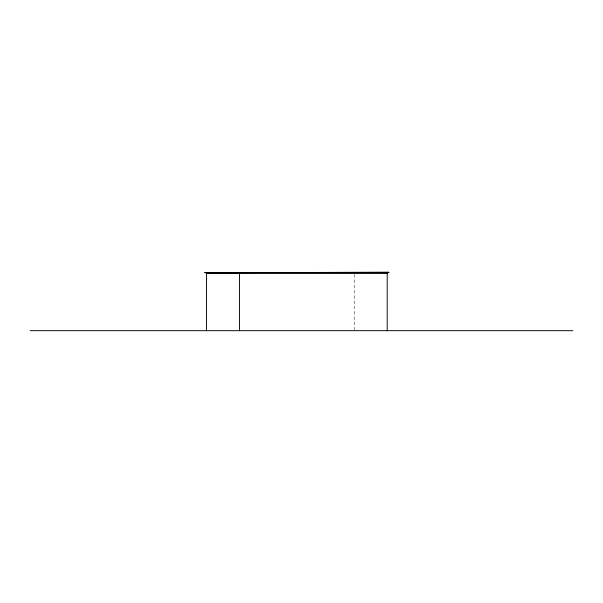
<?xml version="1.0" encoding="UTF-8"?>
<svg xmlns="http://www.w3.org/2000/svg" width="603" height="603" viewBox="0 0 603 603"><rect width="100%" height="100%" fill="white"/><g stroke="black" fill="none" stroke-linecap="round" stroke-linejoin="round"><path stroke-width="0.45" stroke-dasharray="3.02 2.26" d="M354.195 274.403L354.195 329.735"/><path stroke-width="0.9" d="M206.445 273.468L387.216 273.468M30.15 330.678L572.85 330.678M387.216 272.322L387.216 330.678M239.459 272.322L239.459 330.678M206.445 272.322L206.445 330.678M388.852 272.322L204.809 272.646L388.852 272.322"/></g></svg>
